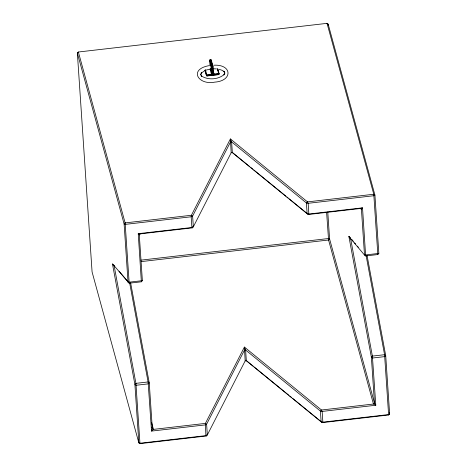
<?xml version="1.0" encoding="UTF-8"?>
<svg xmlns="http://www.w3.org/2000/svg" width="467" height="467" viewBox="0 0 467 467"><rect width="100%" height="100%" fill="white"/><g stroke="black" fill="none" stroke-linecap="round" stroke-linejoin="round"><path stroke-width="0.7" d="M210.856 64.539L210.85 65.322M245.175 360.88L246.331 360.746L321.133 421.818L322.353 422.629L322.86 422.15L322.137 411.427L321.506 410.014L244.399 347.063L245.175 360.88L207.342 434.935L206.245 436.009L139.972 443.65L138.833 442.827L134.91 384.499L112.424 263.756L129.184 283.2L141.367 281.799L138.238 233.687L191.896 227.505L193.344 226.804L231.177 152.75L230.4 138.933L307.508 201.89L308.144 203.303L308.862 214.02L308.354 214.499L307.134 213.688L232.333 152.616L231.177 152.75M224.82 72.508L223.897 74.965L224.452 74.271C218.369 79.699 207.838 80.429 201.131 75.759L201.773 76.378L200.6 74.055L200.664 75.029L201.586 72.572L201.032 73.272L205.06 70.511M367.08 255.572L385.713 355.591L389.636 413.92L388.702 414.562L322.86 422.15L321.133 421.818L320.409 411.094L321.506 410.014L373.442 404.031L375.801 405.245L374.452 402.957L371.382 357.243L348.89 236.5L350.501 237.954L372.386 356.099L375.801 405.245L322.137 411.427L320.409 411.094L245.613 350.022L244.451 350.157L206.618 424.211L207.342 434.935L205.894 435.629L140.053 443.218L138.833 442.827L92.081 271.928L77.364 53.08L78.374 52.012L327.028 23.35L328.167 24.173L374.919 195.072L378.842 253.4L377.832 254.544L365.649 255.945L362.52 207.838L308.862 214.02L307.134 213.688L306.41 202.97L231.614 141.898L230.4 138.933L191.4 215.269L191.178 216.781L191.896 227.505L192.246 227.884L193.344 226.804L192.62 216.081L230.459 142.032L231.614 141.898L232.333 152.616M377.832 254.544L373.781 194.249L327.028 23.35L326.947 23.782L328.167 24.173L328.26 25.627M139.972 443.65L135.92 383.354L114.036 265.209M217.663 68.585L219.093 73.821L218.696 74.644L206.969 75.993L205.457 69.589M210.016 65.888L209.636 60.237L210.81 59.7L211.288 60.045L213.08 66.594L213.553 73.663L213.215 74.72L219.093 73.821L218.62 73.477L217.365 68.894M210.027 59.969L210.81 59.7L212.602 66.25L213.215 74.72L214.032 74.008L218.62 73.477L218.696 74.644M292.523 398.275L322.353 422.629L388.626 414.988L384.569 354.698L366.075 255.42M192.912 226.588L192.246 227.884L140.31 233.874L138.238 233.687L139.3 234.942L142.371 280.655L141.367 281.799M206.904 434.719L206.245 436.009L205.894 435.629L205.398 423.4L244.399 347.063L245.613 350.022L246.331 360.746M365.649 255.945L364.505 255.052L361.435 209.339L362.52 207.838L360.296 208.516L308.354 214.499L289.219 198.878M139.3 234.942L140.31 233.874M388.626 414.988L389.636 413.92L389.25 412.513M206.157 70.091L209.852 69.157M142.371 280.655L128.04 282.307L124.117 223.979L77.364 53.08L78.374 52.012L125.127 222.911L129.184 283.2L119.085 271.204M378.842 253.4L364.505 255.052L348.89 236.5L350.571 238.97M209.181 65.625C188.37 69.25 198.125 85.473 214.767 82.134C232.934 80.873 232.204 64.207 213.828 65.205M140.946 260.148L328.365 238.544L329.585 238.935L374.452 402.957L373.442 404.031L328.57 240.009L326.608 212.339M141.151 261.608L328.57 240.009L329.585 238.935L327.77 212.006M213.833 68.801L216.46 68.9M218.924 69.274L222.094 70.295L224.353 71.778L223.711 71.159L224.884 73.482M210.78 59.881L211.288 60.045L211.428 62.164M206.969 75.993L206.49 75.648L205.06 70.406M360.296 208.516L361.435 209.339M232.373 152.464L249.822 166.713M250.948 167.63L252.635 169.007M253.762 169.93L285.845 196.122M286.966 197.039L288.092 197.961M245.811 360.133L253.126 366.11M254.252 367.027L288.583 395.059M289.709 395.975L291.396 397.353M351.879 239.589L353.256 241.223M354.634 242.858L355.55 243.949M357.389 246.132L358.306 247.224M112.763 264.252L114.106 266.225M217.867 69.606L219.122 74.195L218.731 74.463L207.004 75.812L206.49 75.648L205.036 70.038M213.139 70.733L214.032 74.008L213.197 72.35M210.471 68.614L212.467 74.808L206.467 75.28L206.893 74.831L211.475 74.3L212.467 74.808L211.849 66.337L210.057 59.788L209.636 60.237L211.428 66.787L211.901 73.85L211.475 74.3L210.045 69.058M151.542 422.372L153.456 429.383L151.512 431.094L148.103 381.953L129.61 282.675M151.933 427.159L152.318 428.56L151.512 431.094L205.171 424.912L206.618 424.211L205.398 423.4L153.456 429.383L152.318 428.56L149.247 382.847L130.614 282.827M212.216 64.078L212.555 65.835M210.751 68.865C212.012 73.418 210.261 59.934 210.378 65.765M211.236 65.514L211.335 66.127M212.754 67.435L212.818 68.211M135.92 383.354L134.91 384.499L136.154 385.269L148.337 383.862L149.247 382.847L148.103 381.953L135.92 383.354M372.386 356.099L371.382 357.243L372.619 358.014L384.802 356.607L385.713 355.591L384.569 354.698L372.386 356.099M211.849 66.337L211.428 66.787L213.08 66.594L211.849 66.337M125.127 222.911L124.117 223.979L125.337 224.37L191.178 216.781L192.62 216.081L191.4 215.269L125.127 222.911M307.508 201.89L306.41 202.97L308.144 203.303L373.985 195.708L374.919 195.072L373.781 194.249L307.508 201.89"/></g></svg>
